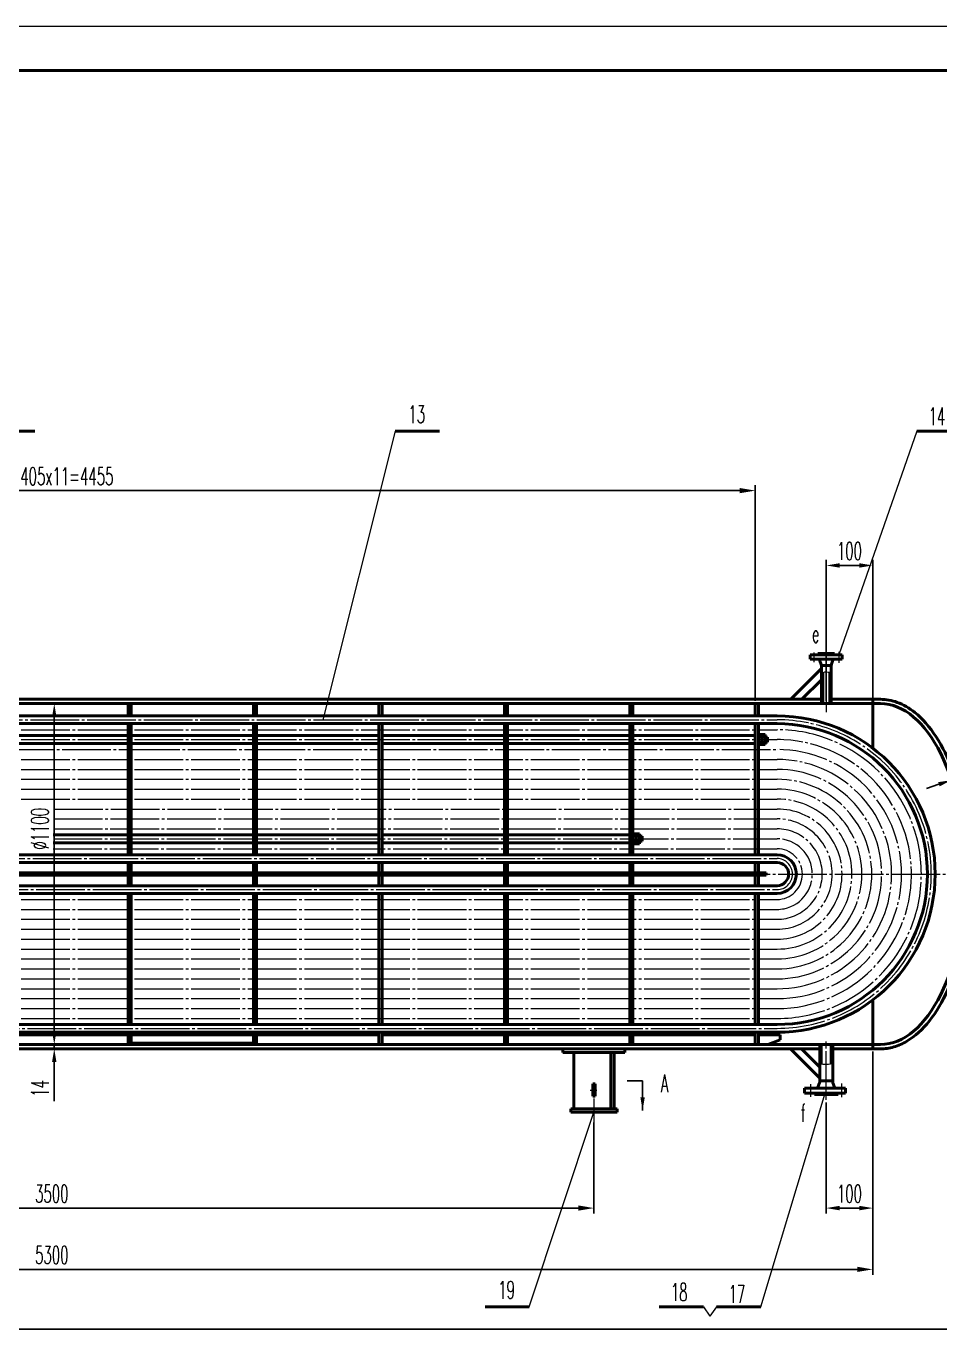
# Model space of a CAD drawing. Header units: millimetres. Extents: x 653 to 3278, y 1219 to 2187.
# Drawn here: x 2756.2 to 2962.7, y 1891.1 to 2186.8 of the extents above; entities that cross this region are included whole.
import ezdxf

# ---------------------------------------------------------------- set-up
doc = ezdxf.new("R2010")
doc.units = ezdxf.units.MM
doc.linetypes.add('JIS_02_2.0', pattern=[3, 2, -1])
doc.linetypes.add('JIS_08_11', pattern=[12.8, 11, -0.6, 0.6, -0.6])
for name, color, linetype, lineweight in [('图层1', 1, 'Continuous', 40), ('图层2', 4, 'JIS_08_11', 20), ('图层3', 2, 'Continuous', 20), ('图层4', 5, 'JIS_02_2.0', 20)]:
    doc.layers.add(name, color=color, linetype=linetype, lineweight=lineweight)
doc.styles.get("Standard").update_dxf_attribs({"font": 'romans.shx', "width": 0.55, "height": 4, "bigfont": 'gbcbig.shx'})
doc.styles.add('数字', font='romans.shx', dxfattribs={"width": 0.55, "height": 4, "bigfont": 'gbcbig.shx'})
doc.dimstyles.new('副本 (2)ISO-25', dxfattribs={"dimtxt": 4, "dimasz": 3.5, "dimexe": 1.25, "dimexo": 0.625, "dimgap": 1.25, "dimtad": 1, "dimdsep": 46, "dimtxsty": 'Standard', "dimcen": 2.5, "dimadec": 1, "dimazin": 2, "dimtfac": 1, "dimtmove": 0, "dimatfit": 3, "dimfxl": 1, "dimarcsym": 0})
doc.dimstyles.new('副本 ISO-25', dxfattribs={"dimtxt": 4, "dimasz": 3, "dimexe": 1.25, "dimexo": 0.625, "dimgap": 1.25, "dimtad": 1, "dimdec": 1, "dimtxsty": 'Standard', "dimcen": 2.5, "dimazin": 2, "dimtfac": 1, "dimtdec": 1, "dimtmove": 0, "dimatfit": 3, "dimfxl": 1, "dimarcsym": 0})

# ---------------------------------------------------------------- blocks, each defined once
blk = doc.blocks.new('*D251')
at = {"layer": 'Defpoints', "color": 0}
for p in [(2920.98, 2081.85), (2609.83, 2034.35), (2920.98, 2033.73)]:
    blk.add_point(p, dxfattribs=at)
at = {"layer": '图层3', "color": 0, "lineweight": -2}
for p, q in [((2609.83, 2034.98), (2609.83, 2083.1)), ((2613.33, 2081.85), (2917.48, 2081.85)), ((2920.98, 2034.35), (2920.98, 2083.1))]:
    blk.add_line(p, q, dxfattribs=at)
at = {"layer": '图层3', "color": 0}
for points in [[(2613.33, 2082.44), (2613.33, 2081.27), (2609.83, 2081.85)], [(2917.48, 2082.44), (2917.48, 2081.27), (2920.98, 2081.85)]]:
    blk.add_solid(points, dxfattribs=at)
at = {"layer": '图层3', "color": 0, "insert": (2765.41, 2085.1), "char_height": 4, "attachment_point": 5}
blk.add_mtext('405x11=4455', dxfattribs=at)
blk = doc.blocks.new('*D253')
at = {"layer": 'Defpoints', "color": 0}
for p in [(2884.51, 1939.76), (2639.51, 1919.77), (2884.51, 1919.77)]:
    blk.add_point(p, dxfattribs=at)
at = {"layer": '图层3', "color": 0, "lineweight": -2}
for p, q in [((2884.51, 1939.13), (2884.51, 1918.52)), ((2639.51, 1920.4), (2639.51, 1921.02)), ((2643.01, 1919.77), (2881.01, 1919.77))]:
    blk.add_line(p, q, dxfattribs=at)
at = {"layer": '图层3', "color": 0}
for points in [[(2643.01, 1920.36), (2643.01, 1919.19), (2639.51, 1919.77)], [(2881.01, 1920.36), (2881.01, 1919.19), (2884.51, 1919.77)]]:
    blk.add_solid(points, dxfattribs=at)
at = {"layer": '图层3', "color": 0, "insert": (2762.01, 1923.02), "char_height": 4, "attachment_point": 5}
blk.add_mtext('3500', dxfattribs=at)
blk = doc.blocks.new('*D254')
at = {"layer": 'Defpoints', "color": 0}
for p in [(2947.51, 1955.75), (2576.51, 1947.98), (2947.51, 1905.92)]:
    blk.add_point(p, dxfattribs=at)
at = {"layer": '图层3', "color": 0, "lineweight": -2}
for p, q in [((2947.51, 1955.12), (2947.51, 1904.67)), ((2576.51, 1947.35), (2576.51, 1904.67)), ((2580.01, 1905.92), (2944.01, 1905.92))]:
    blk.add_line(p, q, dxfattribs=at)
at = {"layer": '图层3', "color": 0}
for points in [[(2580.01, 1906.51), (2580.01, 1905.34), (2576.51, 1905.92)], [(2944.01, 1906.51), (2944.01, 1905.34), (2947.51, 1905.92)]]:
    blk.add_solid(points, dxfattribs=at)
at = {"layer": '图层3', "color": 0, "insert": (2762.01, 1909.17), "char_height": 4, "attachment_point": 5}
blk.add_mtext('5300', dxfattribs=at)
blk = doc.blocks.new('*D255')
at = {"layer": 'Defpoints', "color": 0}
for p in [(2508.75, 1995.23), (2969.49, 1995.23), (2969.49, 1892.39)]:
    blk.add_point(p, dxfattribs=at)
at = {"layer": '图层3', "color": 0, "lineweight": -2}
for p, q in [((2508.75, 1994.6), (2508.75, 1891.14)), ((2969.49, 1994.6), (2969.49, 1891.14)), ((2512.25, 1892.39), (2965.99, 1892.39))]:
    blk.add_line(p, q, dxfattribs=at)
at = {"layer": '图层3', "color": 0}
for points in [[(2512.25, 1892.97), (2512.25, 1891.8), (2508.75, 1892.39)], [(2965.99, 1892.97), (2965.99, 1891.8), (2969.49, 1892.39)]]:
    blk.add_solid(points, dxfattribs=at)
at = {"layer": '图层3', "color": 0, "insert": (2739.12, 1895.64), "char_height": 4, "attachment_point": 5}
blk.add_mtext('~6580', dxfattribs=at)
blk = doc.blocks.new('*D279')
at = {"layer": 'Defpoints', "color": 0}
for p in [(2965.32, 2016.45), (2966.25, 2016.76), (2966.25, 2016.76)]:
    blk.add_point(p, dxfattribs=at)
at = {"layer": '图层3', "color": 0, "lineweight": -2}
for p, q in [((2969.1, 2017.7), (2977.51, 2020.48)), ((2965.13, 2017.05), (2964.93, 2017.64)), ((2965.32, 2016.45), (2966.25, 2016.76)), ((2966.06, 2017.35), (2965.86, 2017.95)), ((2962.48, 2015.51), (2959.63, 2014.57))]:
    blk.add_line(p, q, dxfattribs=at)
at = {"layer": '图层3', "color": 0}
for points in [[(2962.32, 2015.99), (2962.63, 2015.04), (2965.32, 2016.45)], [(2968.95, 2018.18), (2969.26, 2017.23), (2966.25, 2016.76)]]:
    blk.add_solid(points, dxfattribs=at)
at = {"layer": '图层3', "color": 0, "insert": (2973.71, 2022.65), "char_height": 4, "attachment_point": 5, "rotation": 18.2805}
blk.add_mtext('14', dxfattribs=at)
blk = doc.blocks.new('*D280')
at = {"layer": 'Defpoints', "color": 0}
for p in [(2762.57, 2033.73), (2762.57, 1956.73), (2762.57, 1956.73)]:
    blk.add_point(p, dxfattribs=at)
at = {"layer": '图层3', "color": 0, "lineweight": -2}
for p, q in [((2761.95, 2033.73), (2761.32, 2033.73)), ((2762.57, 2030.73), (2762.57, 1959.73)), ((2763.2, 1956.73), (2763.82, 1956.73))]:
    blk.add_line(p, q, dxfattribs=at)
at = {"layer": '图层3', "color": 0}
for points in [[(2762.07, 2030.73), (2763.07, 2030.73), (2762.57, 2033.73)], [(2762.07, 1959.73), (2763.07, 1959.73), (2762.57, 1956.73)]]:
    blk.add_solid(points, dxfattribs=at)
at = {"layer": '图层3', "color": 0, "insert": (2759.32, 2005.45), "char_height": 4, "attachment_point": 5, "rotation": 90}
blk.add_mtext('%%C1100', dxfattribs=at)
blk = doc.blocks.new('*D281')
at = {"layer": 'Defpoints', "color": 0}
for p in [(2762.57, 1956.73), (2762.57, 1955.75), (2882.14, 1955.75)]:
    blk.add_point(p, dxfattribs=at)
at = {"layer": '图层3', "color": 0, "lineweight": -2}
for p, q in [((2762.57, 1959.73), (2762.57, 1962.73)), ((2761.95, 1956.73), (2761.32, 1956.73)), ((2881.51, 1955.75), (2761.32, 1955.75)), ((2762.57, 1956.73), (2762.57, 1955.75)), ((2762.57, 1952.75), (2762.57, 1943.89))]:
    blk.add_line(p, q, dxfattribs=at)
at = {"layer": '图层3', "color": 0}
for points in [[(2762.07, 1959.73), (2763.07, 1959.73), (2762.57, 1956.73)], [(2762.07, 1952.75), (2763.07, 1952.75), (2762.57, 1955.75)]]:
    blk.add_solid(points, dxfattribs=at)
at = {"layer": '图层3', "color": 0, "insert": (2759.32, 1946.82), "char_height": 4, "attachment_point": 5, "rotation": 90}
blk.add_mtext('14', dxfattribs=at)
blk = doc.blocks.new('*D672')
at = {"layer": 'Defpoints', "color": 0}
for p in [(2937.01, 2064.95), (2937.01, 2033.73), (2947.51, 2033.73)]:
    blk.add_point(p, dxfattribs=at)
at = {"layer": '图层3', "color": 0, "lineweight": -2}
for p, q in [((2937.01, 2034.35), (2937.01, 2066.2)), ((2944.51, 2064.95), (2940.01, 2064.95)), ((2947.51, 2034.35), (2947.51, 2066.2))]:
    blk.add_line(p, q, dxfattribs=at)
at = {"layer": '图层3', "color": 0}
for points in [[(2940.01, 2065.45), (2940.01, 2064.45), (2937.01, 2064.95)], [(2944.51, 2065.45), (2944.51, 2064.45), (2947.51, 2064.95)]]:
    blk.add_solid(points, dxfattribs=at)
at = {"layer": '图层3', "color": 0, "insert": (2942.26, 2068.2), "char_height": 4, "attachment_point": 5}
blk.add_mtext('100', dxfattribs=at)
blk = doc.blocks.new('*D674')
at = {"layer": 'Defpoints', "color": 0}
for p in [(2937.01, 1944.25), (2947.51, 1944.25), (2947.51, 1919.77)]:
    blk.add_point(p, dxfattribs=at)
at = {"layer": '图层3', "color": 0, "lineweight": -2}
for p, q in [((2937.01, 1943.62), (2937.01, 1918.52)), ((2947.51, 1943.62), (2947.51, 1918.52)), ((2940.01, 1919.77), (2944.51, 1919.77))]:
    blk.add_line(p, q, dxfattribs=at)
at = {"layer": '图层3', "color": 0}
for points in [[(2940.01, 1920.27), (2940.01, 1919.27), (2937.01, 1919.77)], [(2944.51, 1920.27), (2944.51, 1919.27), (2947.51, 1919.77)]]:
    blk.add_solid(points, dxfattribs=at)
at = {"layer": '图层3', "color": 0, "insert": (2942.26, 1923.02), "char_height": 4, "attachment_point": 5}
blk.add_mtext('100', dxfattribs=at)

msp = doc.modelspace()

# ---------------------------------------------------------------- linework, layer by layer
at = {"layer": '图层1'}
for p, q in [((2461.873, 2176.779), (3267.873, 2176.779)), ((2748.209, 2095.265), (2758.209, 2095.265)), ((2839.603, 2095.265), (2849.603, 2095.265)), ((2957.475, 2095.265), (2967.475, 2095.265)), ((2933.392, 2044.751), (2933.392, 2043.743)), ((2937.014, 2044.751), (2933.392, 2044.751)), ((2938.751, 2043.743), (2933.392, 2043.743)), ((2937.014, 2045.066), (2935.143, 2045.066)), ((2935.143, 2045.066), (2935.143, 2044.751)), ((2935.497, 2043.615), (2935.912, 2042.357)), ((2937.014, 2045.066), (2938.885, 2045.066)), ((2937.014, 2044.751), (2940.637, 2044.751)), ((2938.531, 2043.615), (2938.117, 2042.357)), ((2938.751, 2043.743), (2940.637, 2043.743)), ((2938.885, 2045.066), (2938.885, 2044.751)), ((2940.637, 2044.751), (2940.637, 2043.743)), ((2929.037, 2034.706), (2935.886, 2041.556)), ((2937.014, 2042.357), (2935.912, 2042.357)), ((2935.912, 2042.357), (2935.912, 2033.726)), ((2936.227, 2040.753), (2936.227, 2033.726)), ((2937.014, 2042.357), (2938.117, 2042.357)), ((2937.802, 2033.726), (2937.802, 2040.722)), ((2938.117, 2042.357), (2938.117, 2033.726)), ((2931.512, 2034.706), (2935.912, 2039.106)), ((2611.514, 2034.706), (2935.912, 2034.706)), ((2938.117, 2034.706), (2949.264, 2034.706)), ((2947.514, 2034.706), (2947.514, 2023.672)), ((2575.884, 2033.726), (2949.264, 2033.726)), ((2779.234, 2030.961), (2779.234, 2033.726)), ((2779.934, 2030.961), (2779.934, 2033.726)), ((2779.934, 2030.961), (2779.934, 2033.726)), ((2807.584, 2030.961), (2807.584, 2033.726)), ((2808.284, 2030.961), (2808.284, 2033.726)), ((2835.934, 2030.961), (2835.934, 2033.726)), ((2836.634, 2030.961), (2836.634, 2033.726)), ((2864.284, 2030.961), (2864.284, 2033.726)), ((2864.984, 2030.961), (2864.984, 2033.726)), ((2892.634, 2030.961), (2892.634, 2033.726)), ((2893.334, 2030.961), (2893.334, 2033.726)), ((2920.984, 2030.961), (2920.984, 2033.726)), ((2921.684, 2030.961), (2921.684, 2033.726)), ((2566.924, 2030.961), (2925.884, 2030.961)), ((2566.924, 2029.211), (2925.884, 2029.211)), ((2779.234, 1999.601), (2779.234, 2029.211)), ((2779.934, 1999.601), (2779.934, 2029.211)), ((2779.934, 1999.601), (2779.934, 2029.211)), ((2807.584, 1999.601), (2807.584, 2029.211)), ((2808.284, 1999.601), (2808.284, 2029.211)), ((2835.934, 1999.601), (2835.934, 2029.211)), ((2836.634, 1999.601), (2836.634, 2029.211)), ((2864.284, 1999.601), (2864.284, 2029.211)), ((2864.984, 1999.601), (2864.984, 2029.211)), ((2892.634, 1999.601), (2892.634, 2029.211)), ((2893.334, 1999.601), (2893.334, 2029.211)), ((2920.984, 1999.601), (2920.984, 2029.211)), ((2921.684, 1999.601), (2921.684, 2029.211)), ((2751.584, 2026.506), (2779.234, 2026.506)), ((2779.934, 2026.506), (2807.584, 2026.506)), ((2808.284, 2026.506), (2835.934, 2026.506)), ((2836.634, 2026.506), (2864.284, 2026.506)), ((2864.984, 2026.506), (2892.634, 2026.506)), ((2893.334, 2026.506), (2920.984, 2026.506)), ((2921.684, 2026.726), (2923.196, 2026.727)), ((2921.684, 2026.726), (2923.196, 2026.726)), ((2921.684, 2026.166), (2923.75, 2026.167)), ((2922.44, 2026.726), (2922.44, 2024.486)), ((2923.196, 2026.727), (2923.196, 2024.486)), ((2923.75, 2026.167), (2923.75, 2025.046)), ((2751.584, 2024.706), (2779.234, 2024.706)), ((2779.934, 2024.706), (2807.584, 2024.706)), ((2808.284, 2024.706), (2835.934, 2024.706)), ((2836.634, 2024.706), (2864.284, 2024.706)), ((2864.984, 2024.706), (2892.634, 2024.706)), ((2893.334, 2024.706), (2920.984, 2024.706)), ((2921.684, 2025.046), (2923.75, 2025.046)), ((2921.684, 2024.486), (2923.196, 2024.486)), ((2921.684, 2024.486), (2923.196, 2024.486)), ((2762.32, 2004.106), (2779.234, 2004.106)), ((2762.32, 2002.306), (2779.234, 2002.306)), ((2779.934, 2004.106), (2807.584, 2004.106)), ((2779.934, 2002.306), (2807.584, 2002.306)), ((2808.284, 2004.106), (2835.934, 2004.106)), ((2808.284, 2002.306), (2835.934, 2002.306)), ((2836.634, 2004.106), (2864.284, 2004.106)), ((2836.634, 2002.306), (2864.284, 2002.306)), ((2864.984, 2004.106), (2892.634, 2004.106)), ((2864.984, 2002.306), (2892.634, 2002.306)), ((2893.334, 2004.326), (2894.846, 2004.327)), ((2893.334, 2004.326), (2894.846, 2004.326)), ((2893.334, 2003.766), (2895.4, 2003.767)), ((2893.334, 2002.646), (2895.4, 2002.646)), ((2893.334, 2002.086), (2894.846, 2002.086)), ((2893.334, 2002.086), (2894.846, 2002.086)), ((2894.09, 2004.326), (2894.09, 2002.086)), ((2894.846, 2004.327), (2894.846, 2002.086)), ((2895.4, 2003.767), (2895.4, 2002.646)), ((2566.924, 1999.601), (2925.884, 1999.601)), ((2566.924, 1997.851), (2925.884, 1997.851)), ((2779.234, 1995.506), (2779.234, 1997.851)), ((2779.934, 1995.506), (2779.934, 1997.851)), ((2779.934, 1995.506), (2779.934, 1997.851)), ((2807.584, 1995.506), (2807.584, 1997.851)), ((2808.284, 1995.506), (2808.284, 1997.851)), ((2835.934, 1992.601), (2835.934, 1997.851)), ((2836.634, 1992.601), (2836.634, 1997.851)), ((2864.284, 1995.506), (2864.284, 1997.851)), ((2864.984, 1995.506), (2864.984, 1997.851)), ((2892.634, 1995.506), (2892.634, 1997.851)), ((2893.334, 1995.506), (2893.334, 1997.851)), ((2920.984, 1995.506), (2920.984, 1997.851)), ((2921.684, 1995.506), (2921.684, 1997.851)), ((2923.434, 1995.506), (2575.534, 1995.506)), ((2575.534, 1994.946), (2923.434, 1994.946)), ((2779.234, 1992.601), (2779.234, 1994.946)), ((2779.934, 1992.601), (2779.934, 1994.946)), ((2779.934, 1992.601), (2779.934, 1994.946)), ((2807.584, 1992.601), (2807.584, 1994.946)), ((2808.284, 1992.601), (2808.284, 1994.946)), ((2864.284, 1992.601), (2864.284, 1994.946)), ((2864.984, 1992.601), (2864.984, 1994.946)), ((2892.634, 1992.601), (2892.634, 1994.946)), ((2893.334, 1992.601), (2893.334, 1994.946)), ((2920.984, 1992.601), (2920.984, 1994.946)), ((2921.684, 1992.601), (2921.684, 1994.946)), ((2923.434, 1995.506), (2923.434, 1994.946)), ((2566.924, 1992.601), (2925.884, 1992.601)), ((2566.924, 1990.851), (2925.884, 1990.851)), ((2779.234, 1961.241), (2779.234, 1990.851)), ((2779.934, 1961.241), (2779.934, 1990.851)), ((2779.934, 1961.241), (2779.934, 1990.851)), ((2807.584, 1961.241), (2807.584, 1990.851)), ((2808.284, 1961.241), (2808.284, 1990.851)), ((2835.934, 1961.241), (2835.934, 1990.851)), ((2836.634, 1961.241), (2836.634, 1990.851)), ((2864.284, 1961.241), (2864.284, 1990.851)), ((2864.984, 1961.241), (2864.984, 1990.851)), ((2892.634, 1961.241), (2892.634, 1990.851)), ((2893.334, 1961.241), (2893.334, 1990.851)), ((2920.984, 1961.241), (2920.984, 1990.851)), ((2921.684, 1961.241), (2921.684, 1990.851)), ((2947.514, 1966.781), (2947.514, 1955.746)), ((2566.924, 1961.241), (2925.884, 1961.241)), ((2566.924, 1959.491), (2925.884, 1959.491)), ((2567.134, 1959.491), (2925.884, 1959.491)), ((2751.584, 1958.941), (2779.234, 1958.941)), ((2779.234, 1956.726), (2779.234, 1959.491)), ((2779.934, 1956.726), (2779.934, 1959.491)), ((2779.934, 1956.726), (2779.934, 1959.491)), ((2779.934, 1958.941), (2807.584, 1958.941)), ((2807.584, 1956.726), (2807.584, 1959.491)), ((2808.284, 1956.726), (2808.284, 1959.491)), ((2808.284, 1958.941), (2835.934, 1958.941)), ((2835.934, 1956.726), (2835.934, 1959.491)), ((2836.634, 1956.726), (2836.634, 1959.491)), ((2836.634, 1958.941), (2864.284, 1958.941)), ((2864.284, 1956.726), (2864.284, 1959.491)), ((2864.984, 1956.726), (2864.984, 1959.491)), ((2864.984, 1958.941), (2892.634, 1958.941)), ((2892.634, 1956.726), (2892.634, 1959.491)), ((2893.334, 1956.726), (2893.334, 1959.491)), ((2893.334, 1958.941), (2920.984, 1958.941)), ((2920.984, 1956.726), (2920.984, 1959.491)), ((2921.684, 1956.726), (2921.684, 1959.491)), ((2921.684, 1958.941), (2926.584, 1958.941)), ((2923.784, 1956.726), (2926.584, 1957.792)), ((2926.584, 1958.941), (2926.584, 1957.792)), ((2575.884, 1956.726), (2949.264, 1956.726)), ((2611.514, 1955.746), (2935.544, 1955.746)), ((2779.934, 1957.041), (2807.584, 1957.041)), ((2877.514, 1954.906), (2877.514, 1955.466)), ((2877.514, 1954.906), (2891.514, 1954.906)), ((2879.964, 1954.906), (2879.964, 1942.166)), ((2888.364, 1954.906), (2888.364, 1942.166)), ((2889.064, 1954.906), (2889.064, 1942.166)), ((2891.514, 1954.906), (2891.514, 1955.466)), ((2928.939, 1955.746), (2935.544, 1949.082)), ((2931.403, 1955.746), (2935.544, 1951.568)), ((2935.544, 1948.179), (2935.544, 1956.727)), ((2935.894, 1952.325), (2935.894, 1956.726)), ((2938.134, 1952.41), (2938.134, 1956.726)), ((2938.484, 1948.179), (2938.484, 1956.726)), ((2938.484, 1955.746), (2949.264, 1955.746)), ((2935.544, 1948.526), (2938.484, 1948.526)), ((2884.794, 1947.825), (2884.234, 1947.825)), ((2884.234, 1947.825), (2884.234, 1945.025)), ((2884.794, 1945.025), (2884.794, 1947.825)), ((2932.114, 1946.846), (2941.391, 1946.845)), ((2932.114, 1945.761), (2932.114, 1946.846)), ((2932.114, 1945.761), (2941.391, 1945.761)), ((2934.354, 1945.446), (2934.354, 1945.761)), ((2934.354, 1945.446), (2939.674, 1945.446)), ((2935.515, 1948.039), (2935.146, 1947.055)), ((2938.513, 1948.039), (2938.882, 1947.055)), ((2939.674, 1945.446), (2939.674, 1945.761)), ((2941.391, 1945.759), (2941.391, 1946.845)), ((2884.234, 1945.025), (2884.794, 1945.025)), ((2879.264, 1942.166), (2889.764, 1942.166)), ((2879.264, 1942.166), (2879.264, 1941.466)), ((2879.264, 1941.466), (2889.764, 1941.466)), ((2889.764, 1942.166), (2889.764, 1941.466)), ((2859.912, 1897.445), (2869.912, 1897.445)), ((2899.247, 1897.445), (2909.247, 1897.445)), ((2912.247, 1897.445), (2922.247, 1897.445)), ((2922.247, 1897.445), (2912.247, 1897.445))]:
    msp.add_line(p, q, dxfattribs=at)
for centre, radius, start, end in [((2935.278, 2043.491), 0.252, 29.27841, 90), ((2938.751, 2043.491), 0.252, 90, 150.72159), ((2925.884, 1995.226), 35.735, 270, 90), ((2925.884, 1995.226), 33.985, 270, 90), ((2925.884, 1995.226), 4.375, 270, 90), ((2925.884, 1995.226), 2.625, 270, 90), ((2934.825, 1947.195), 0.35, 270.00871, 336.3902), ((2935.194, 1948.179), 0.35, 336.3902, 0), ((2938.834, 1948.179), 0.35, 180, 203.6098), ((2939.203, 1947.195), 0.35, 203.6098, 269.99129)]:
    msp.add_arc(centre, radius, start, end, dxfattribs=at)
msp.add_ellipse((2949.264, 1995.226), major_axis=(0, 38.5), ratio=0.5, start_param=3.1415927, end_param=6.2831853, dxfattribs=at)
msp.add_open_spline([(2949.264, 1955.746), (2950.285, 1955.746), (2951.307, 1955.895), (2953.312, 1956.478), (2954.296, 1956.913), (2957.063, 1958.558), (2958.766, 1960.113), (2961.864, 1964.029), (2963.261, 1966.391), (2965.674, 1971.753), (2966.689, 1974.752), (2968.272, 1981.175), (2968.84, 1984.597), (2969.492, 1991.617), (2969.576, 1995.215), (2969.251, 2002.323), (2968.844, 2005.833), (2967.566, 2012.512), (2966.695, 2015.68), (2964.548, 2021.447), (2963.272, 2024.045), (2960.387, 2028.487), (2958.779, 2030.331), (2955.774, 2032.742), (2954.434, 2033.519), (2951.812, 2034.475), (2950.538, 2034.706), (2949.264, 2034.706)], degree=3, knots=[3.1415927, 3.1415927, 3.1415927, 3.1415927, 3.2860654, 3.2860654, 3.4305382, 3.4305382, 3.7051034, 3.7051034, 3.9796686, 3.9796686, 4.2542338, 4.2542338, 4.528799, 4.528799, 4.8033642, 4.8033642, 5.0779294, 5.0779294, 5.3524946, 5.3524946, 5.6270598, 5.6270598, 5.901625, 5.901625, 6.1029622, 6.1029622, 6.2831853, 6.2831853, 6.2831853, 6.2831853], dxfattribs=at)
at = {"layer": '图层2'}
for p, q in [((2937.014, 2048.155), (2937.014, 2031.84)), ((2934.176, 2045.314), (2934.176, 2043.085)), ((2939.853, 2045.438), (2939.853, 2042.986)), ((2565.176, 2030.086), (2925.884, 2030.086)), ((2575.884, 2027.846), (2925.884, 2027.846)), ((2575.884, 2025.606), (2920.984, 2025.606)), ((2921.684, 2025.606), (2925.884, 2025.606)), ((2751.584, 2023.366), (2779.234, 2023.366)), ((2779.934, 2023.366), (2807.584, 2023.366)), ((2808.284, 2023.366), (2835.934, 2023.366)), ((2836.634, 2023.366), (2925.884, 2023.366)), ((2575.884, 2021.126), (2925.884, 2021.126)), ((2575.884, 2018.886), (2925.884, 2018.886)), ((2575.884, 2016.646), (2925.884, 2016.646)), ((2575.884, 2014.406), (2925.884, 2014.406)), ((2575.884, 2012.166), (2925.884, 2012.166)), ((2762.497, 2007.686), (2925.884, 2007.686)), ((2762.556, 2009.926), (2925.884, 2009.926)), ((2762.438, 2005.446), (2925.884, 2005.446)), ((2762.379, 2003.206), (2925.884, 2003.206)), ((2565.731, 1998.726), (2925.884, 1998.726)), ((2762.32, 2000.966), (2925.884, 2000.966)), ((2503.754, 1995.226), (2974.494, 1995.226)), ((2566.474, 1991.726), (2925.884, 1991.726)), ((2575.884, 1989.486), (2925.884, 1989.486)), ((2575.884, 1987.246), (2925.884, 1987.246)), ((2575.884, 1985.006), (2925.884, 1985.006)), ((2575.884, 1982.766), (2925.884, 1982.766)), ((2575.884, 1980.526), (2925.884, 1980.526)), ((2575.884, 1978.286), (2925.884, 1978.286)), ((2575.884, 1976.046), (2925.884, 1976.046)), ((2575.884, 1973.806), (2925.884, 1973.806)), ((2575.884, 1971.566), (2925.884, 1971.566)), ((2575.884, 1969.326), (2925.884, 1969.326)), ((2575.884, 1967.086), (2925.884, 1967.086)), ((2575.884, 1964.846), (2925.884, 1964.846)), ((2564.548, 1960.359), (2925.884, 1960.366)), ((2575.884, 1962.606), (2925.884, 1962.606)), ((2937.014, 1944.246), (2937.014, 1957.424)), ((2883.692, 1946.425), (2885.151, 1946.425)), ((2933.514, 1944.886), (2933.514, 1947.777)), ((2940.516, 1944.839), (2940.513, 1947.925)), ((2884.514, 1944.507), (2884.514, 1939.759)), ((2884.514, 1944.507), (2884.514, 1939.134))]:
    msp.add_line(p, q, dxfattribs=at)
for radius in [34.86, 32.62, 30.38, 28.14, 25.9, 23.66, 21.42, 19.18, 16.94, 14.7, 12.46, 10.22, 7.98, 5.74, 3.5]:
    msp.add_arc((2925.884, 1995.226), radius, 270, 90, dxfattribs=at)
at = {"layer": '图层3'}
for p, q in [((2436.873, 2186.779), (3277.873, 2186.779)), ((2839.603, 2095.265), (2823.231, 2030.086)), ((2957.475, 2095.265), (2939.853, 2044.751)), ((2922.247, 1897.445), (2936.753, 1945.761)), ((2869.912, 1897.445), (2884.514, 1941.466)), ((2909.247, 1897.445), (2910.705, 1895.368)), ((2912.247, 1897.445), (2910.705, 1895.368))]:
    msp.add_line(p, q, dxfattribs=at)
for points, knots in [([(2935.912, 2040.631), (2936.467, 2040.864), (2937.261, 2041.081), (2937.913, 2040.666), (2938.117, 2040.495)], [1.1324358, 1.1324358, 1.1324358, 1.1324358, 3.7508155, 5.0063333, 5.0063333, 5.0063333, 5.0063333]), ([(2935.544, 1952.424), (2936.089, 1952.237), (2936.908, 1952.351), (2937.726, 1952.253), (2938.484, 1952.512)], [4.7186018, 4.7186018, 4.7186018, 4.7186018, 5.8680517, 7.9478989, 7.9478989, 7.9478989, 7.9478989])]:
    msp.add_open_spline(points, degree=3, knots=knots, dxfattribs=at)
at = {"layer": '图层4'}
for p, q in [((2884.234, 1946.845), (2884.794, 1946.845)), ((2884.234, 1946.005), (2884.794, 1946.005))]:
    msp.add_line(p, q, dxfattribs=at)

# ---------------------------------------------------------------- texts
at = {"layer": '图层3', "char_height": 4, "attachment_point": 5}
for s, insert, width in [('13', (2844.473, 2099.11), 9.8025), ('14', (2962.001, 2098.607), 10.9467), ('19', (2864.782, 1901.29), 9.8025), ('18', (2903.774, 1900.787), 10.9467), ('17', (2916.81, 1900.348), 10.8756)]:
    msp.add_mtext(s, dxfattribs=dict(at, insert=insert, width=width))
at = {"layer": '图层3', "char_height": 4, "style": '数字'}
for s, insert, width, attachment_point in [('e', (2933.768, 2051.502), 10.02649, 1), ('A', (2901.304, 1949.984), 4.58474, 3), ('f', (2931.244, 1943.265), 9.65997, 1)]:
    msp.add_mtext(s, dxfattribs=dict(at, insert=insert, width=width, attachment_point=attachment_point))

# ---------------------------------------------------------------- dimensions: what is measured, and where the dimension line sits
at = {"layer": '图层3'}
for base, p1, p2, text, dimstyle, picture, middle in [((2920.984, 2081.853), (2609.834, 2034.351), (2920.984, 2033.726), '405x11=4455', '副本 (2)ISO-25', '*D251', (2765.409, 2085.103)), ((2937.014, 2064.954), (2947.514, 2033.726), (2937.014, 2033.726), '100', '副本 ISO-25', '*D672', (2942.264, 2068.204)), ((2947.514, 1919.774), (2937.014, 1944.246), (2947.514, 1944.246), '100', '副本 ISO-25', '*D674', (2942.264, 1923.024))]:
    dim = msp.add_linear_dim(base=base, p1=p1, p2=p2, text=text, dimstyle=dimstyle, dxfattribs=at)
    dim.commit()
    dim.dimension.update_dxf_attribs({"geometry": picture, "text_midpoint": middle})
dim = msp.add_linear_dim(base=(2762.574, 1956.726), p1=(2762.574, 2033.726), p2=(2762.574, 1956.726), angle=90, text='%%C1100', dimstyle='副本 ISO-25', dxfattribs=at)
dim.commit()
dim.dimension.update_dxf_attribs({"geometry": '*D280', "text_midpoint": (2762.574, 2005.446), "dimtype": 160})
dim = msp.add_aligned_dim(p1=(2965.324, 2016.453), p2=(2966.254, 2016.761), distance=0, text='14', dimstyle='副本 ISO-25', dxfattribs=at)
dim.commit()
dim.dimension.update_dxf_attribs({"geometry": '*D279', "text_midpoint": (2973.711, 2022.647)})
for base, p1, p2, text, picture, middle in [((2969.494, 1892.386), (2508.754, 1995.226), (2969.494, 1995.226), '~6580', '*D255', (2739.124, 1892.386)), ((2947.514, 1905.922), (2576.514, 1947.976), (2947.514, 1955.746), '5300', '*D254', (2762.014, 1905.922)), ((2884.514, 1919.774), (2639.514, 1919.774), (2884.514, 1939.759), '3500', '*D253', (2762.014, 1919.774))]:
    dim = msp.add_linear_dim(base=base, p1=p1, p2=p2, text=text, dimstyle='副本 (2)ISO-25', dxfattribs=at)
    dim.commit()
    dim.dimension.update_dxf_attribs({"geometry": picture, "text_midpoint": middle, "dimtype": 160})
dim = msp.add_linear_dim(base=(2762.574, 1955.746), p1=(2762.574, 1956.726), p2=(2882.136, 1955.746), angle=90, text='14', dimstyle='副本 ISO-25', dxfattribs=at)
dim.commit()
dim.dimension.update_dxf_attribs({"geometry": '*D281', "text_midpoint": (2759.324, 1946.82)})

# ---------------------------------------------------------------- leaders
msp.add_leader([(2895.508, 1941.779), (2895.508, 1948.544), (2892.04, 1948.544)], dimstyle='副本 ISO-25', override={"dimgap": 1.25, "dimtad": 0}, dxfattribs=at)

doc.saveas('drawing.dxf')
